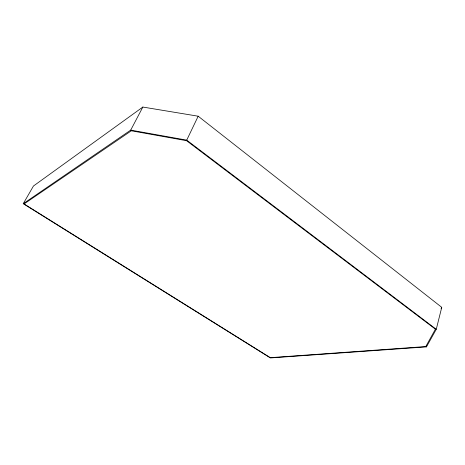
<?xml version="1.0" encoding="UTF-8"?>
<svg xmlns="http://www.w3.org/2000/svg" width="465" height="465" viewBox="0 0 465 465"><rect width="100%" height="100%" fill="white"/><g stroke="black" fill="none" stroke-linecap="round" stroke-linejoin="round"><path stroke-width="0.7" d="M436.263 329.301L441.75 307.336L198.183 116.209L142.848 107.055L33.463 186.006L23.25 203.705L270.386 357.945L426.452 346.884L436.263 329.301L186.727 140.134L130.712 130.113L23.25 203.705M426.452 346.884L426.806 345.489M186.727 140.134L198.183 116.209M130.712 130.113L142.848 107.055M441.082 308.58L441.75 307.336M435.409 329.191L425.771 346.559L270.316 357.666L24.081 203.932L131.333 130.793L186.575 140.692L435.409 329.191"/></g></svg>
